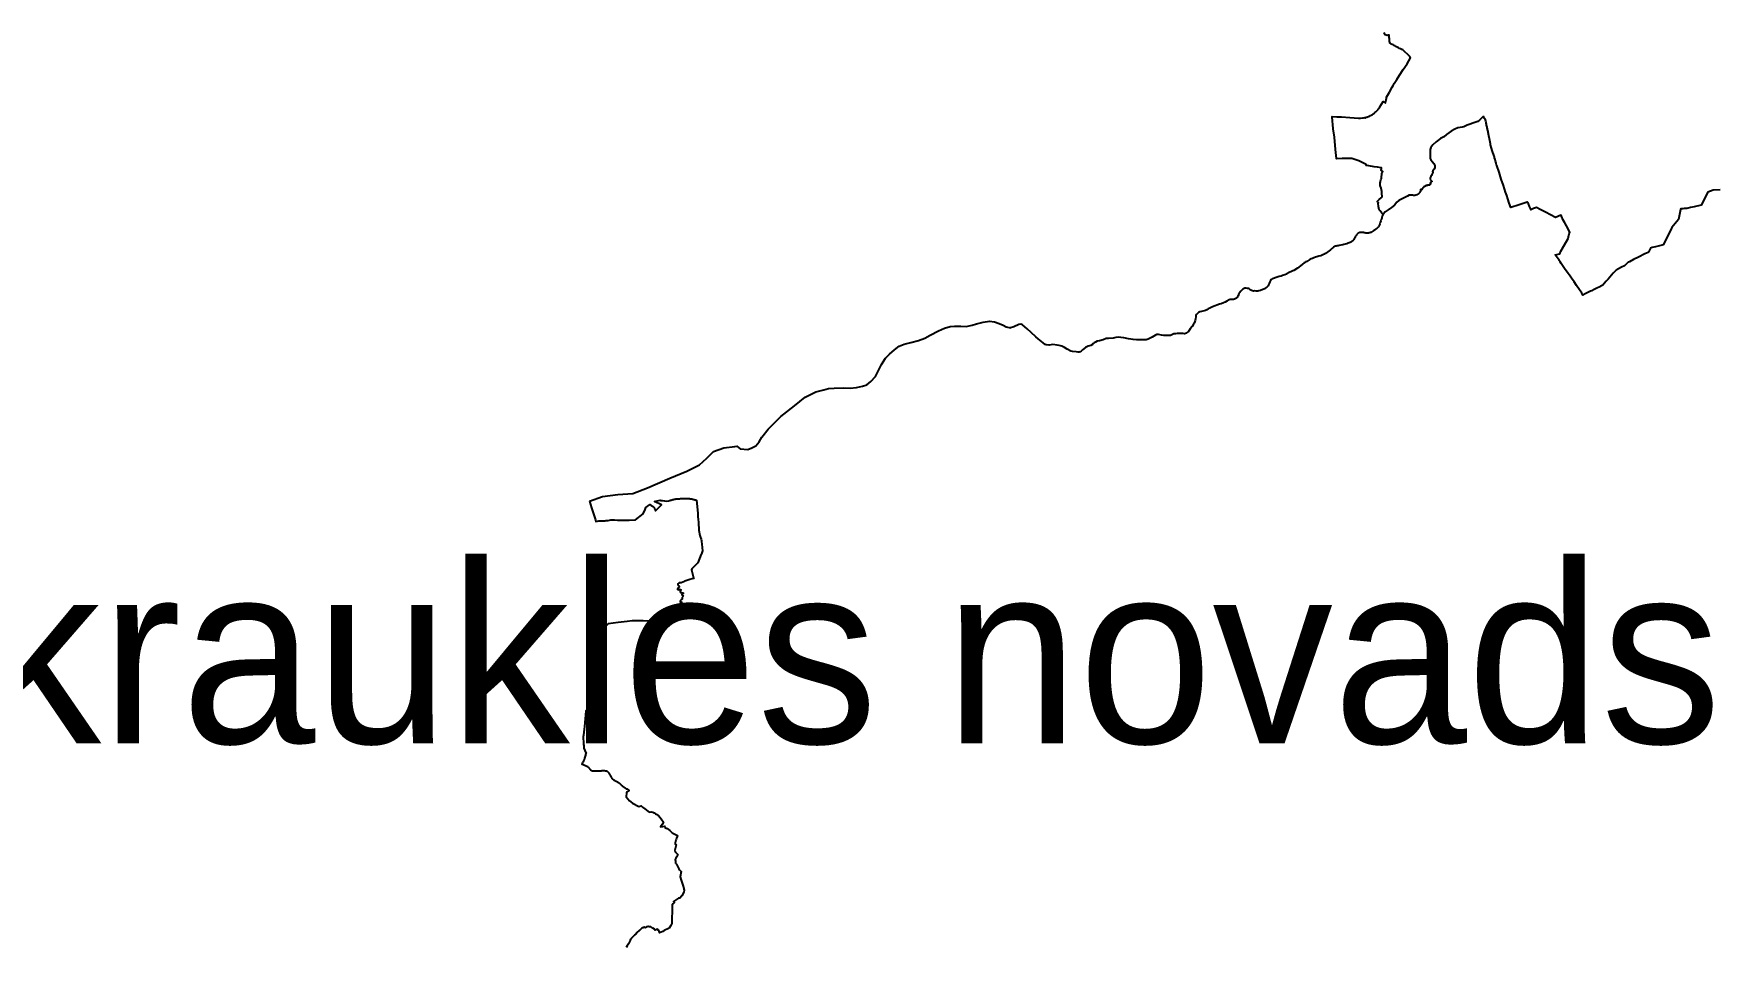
# Model space of a CAD drawing. Extents: x 293476 to 779698, y 145469 to 460400.
# Drawn here: x 579622 to 628277, y 257918 to 284280 of the extents above; entities that cross this region are included whole.
import ezdxf

# ---------------------------------------------------------------- set-up
doc = ezdxf.new("R2010")
doc.units = 0
doc.layers.add('Level 25', color=7, linetype='Continuous')
doc.layers.add('Level 57', color=7, linetype='Continuous')

msp = doc.modelspace()

# ---------------------------------------------------------------- linework, layer by layer
at = {"layer": 'Level 25'}
for points in [[(618574, 279073), (618542, 279092), (618535, 279102), (618486, 279167), (618478, 279178), (618455, 279200), (618444, 279297), (618433, 279395), (618437, 279398), (618422, 279419), (618407, 279440), (618411, 279443), (618414, 279445), (618463, 279492), (618520, 279543), (618524, 279551), (618533, 279562), (618543, 279574), (618543, 279583), (618543, 279591), (618538, 279658), (618532, 279724), (618524, 279774), (618515, 279823), (618484, 279904), (618493, 280001), (618501, 279998), (618497, 280025), (618509, 280065), (618518, 280080), (618524, 280104), (618528, 280127), (618528, 280139), (618526, 280149), (618529, 280170), (618535, 280205), (618537, 280229), (618534, 280246), (618537, 280250), (618569, 280301), (618524, 280336), (618519, 280337), (618522, 280349), (618524, 280368), (618527, 280407), (618522, 280408), (618413, 280425), (618312, 280441), (618267, 280448), (618101, 280475), (618086, 280480), (618093, 280499), (618082, 280504), (617871, 280608), (617782, 280640), (617666, 280678), (617523, 280681), (617395, 280678), (617230, 280669), (617227, 280680), (617197, 280937), (617168, 281297), (617136, 281535), (617134, 281541), (617134, 281545), (617101, 281876), (617103, 281890), (617236, 281884), (617369, 281879), (617615, 281863), (617861, 281846), (617917, 281848), (617974, 281849), (618009, 281853), (618045, 281858), (618047, 281858), (618049, 281859), (618051, 281852), (618052, 281845), (618057, 281851), (618062, 281858), (618064, 281860), (618067, 281862), (618069, 281863), (618072, 281864), (618073, 281865), (618075, 281865), (618089, 281870), (618103, 281874), (618125, 281881), (618147, 281889), (618179, 281903), (618211, 281918), (618222, 281925), (618233, 281931), (618250, 281941), (618266, 281951), (618285, 281964), (618304, 281978), (618312, 281984), (618321, 281991), (618333, 282002), (618346, 282013), (618357, 282023), (618368, 282033), (618374, 282038), (618380, 282044), (618386, 282050), (618392, 282057), (618393, 282057), (618393, 282058), (618410, 282077), (618428, 282097), (618430, 282099), (618482, 282172), (618571, 282328), (618631, 282290), (618636, 282289), (618641, 282287), (618646, 282310), (618652, 282332), (618661, 282376), (618670, 282421), (618671, 282423), (618672, 282426), (618673, 282427), (618675, 282429), (618674, 282438), (618673, 282448), (618754, 282591), (618836, 282734), (618867, 282787), (618897, 282840), (618973, 282960), (619049, 283080), (619156, 283247), (619264, 283414), (619315, 283498), (619367, 283583), (619354, 283602), (619342, 283621), (619138, 283815), (619112, 283823), (619096, 283829), (619093, 283830), (619074, 283841), (619042, 283858), (619013, 283874), (618996, 283882), (618983, 283889), (618960, 283901), (618935, 283915), (618910, 283928), (618885, 283941), (618860, 283956), (618836, 283969), (618809, 283982), (618782, 283998), (618765, 284010), (618764, 284013), (618763, 284017), (618759, 284064), (618758, 284082), (618757, 284101), (618757, 284117), (618755, 284143), (618753, 284171), (618751, 284195), (618750, 284215), (618749, 284217), (618753, 284218), (618747, 284240), (618719, 284236), (618690, 284232), (618635, 284244), (618607, 284317)], [(621475, 281897), (621360, 281788), (621310, 281750), (621248, 281726), (621002, 281642), (620901, 281595), (620857, 281582), (620793, 281578), (620734, 281568), (620646, 281529), (620539, 281470), (620406, 281369), (620326, 281309), (620234, 281253), (620106, 281165), (620007, 281078), (619952, 281000), (619938, 280968), (619932, 280943), (619930, 280856), (619928, 280757), (619928, 280683), (619950, 280638), (620002, 280580), (620040, 280532), (620065, 280480), (620065, 280421), (620050, 280372), (620009, 280320), (620000, 280304), (620020, 280290), (620021, 280289), (620013, 280276), (620002, 280257), (619983, 280217), (619969, 280189), (619948, 280157), (619939, 280140), (619934, 280130), (619931, 280120), (619930, 280112), (619931, 280099), (619932, 280093), (619936, 280076), (619940, 280067), (619941, 280063), (619948, 280052), (619953, 280046), (619964, 280038), (619970, 280035), (619973, 280031), (619974, 280026), (619974, 280023), (619976, 280022), (619979, 280022), (619981, 280021), (619982, 280018), (619981, 280015), (619980, 280013), (619976, 280007), (619972, 280003), (619963, 279999), (619958, 279997), (619954, 279995), (619950, 279992), (619947, 279989), (619944, 279987), (619944, 279985), (619943, 279985), (619944, 279982), (619945, 279981), (619947, 279979), (619948, 279976), (619946, 279973), (619943, 279971), (619940, 279969), (619936, 279966), (619936, 279964), (619935, 279960), (619937, 279957), (619940, 279952), (619939, 279949), (619939, 279945), (619940, 279941), (619939, 279939), (619938, 279935), (619936, 279931), (619932, 279927), (619926, 279923), (619921, 279920), (619918, 279918), (619916, 279917), (619913, 279914), (619903, 279914), (619897, 279916), (619894, 279916), (619889, 279915), (619880, 279912), (619870, 279912), (619863, 279910), (619860, 279908), (619859, 279908), (619858, 279905), (619858, 279903), (619855, 279901), (619851, 279901), (619839, 279897), (619835, 279896), (619829, 279896), (619822, 279894), (619818, 279894), (619815, 279897), (619811, 279899), (619808, 279899), (619804, 279896), (619797, 279892), (619801, 279884), (619799, 279883), (619794, 279883), (619790, 279879), (619785, 279878), (619781, 279874), (619778, 279872), (619775, 279873), (619773, 279871), (619771, 279872), (619770, 279875), (619767, 279876), (619763, 279877), (619761, 279876), (619761, 279873), (619759, 279868), (619758, 279862), (619758, 279858), (619752, 279854), (619748, 279851), (619741, 279849), (619734, 279843), (619726, 279832), (619723, 279828), (619719, 279825), (619707, 279813), (619705, 279811), (619695, 279785), (619692, 279780), (619653, 279786), (619654, 279747), (619649, 279724), (619636, 279702), (619617, 279680), (619601, 279667), (619575, 279646), (619550, 279632), (619516, 279619), (619485, 279613), (619452, 279609), (619420, 279618), (619375, 279625), (619322, 279619), (619275, 279596), (619219, 279567), (619107, 279509), (619029, 279468), (618973, 279416), (618902, 279330), (618819, 279263), (618717, 279197), (618635, 279139), (618581, 279086), (618574, 279073)], [(628307, 279780), (628101, 279763), (627942, 279709), (627855, 279530), (627849, 279516), (627756, 279331), (627554, 279286), (627446, 279262), (627381, 279247), (627341, 279236), (627302, 279236), (627280, 279233), (627262, 279232), (627229, 279228), (627221, 279227), (627174, 279223), (627159, 279214), (627157, 279206), (627100, 278922), (626909, 278687), (626900, 278668), (626809, 278489), (626660, 278189), (626624, 278177), (626432, 278130), (626344, 278108), (626294, 278089), (626237, 277976), (626225, 277971), (626126, 277927), (625943, 277835), (625800, 277763), (625681, 277702), (625658, 277690), (625646, 277685), (625629, 277672), (625537, 277586), (625458, 277545), (625369, 277498), (625297, 277462), (625215, 277368), (625069, 277200), (625016, 277140), (624955, 277069), (624912, 277020), (624896, 277010), (624811, 276970), (624758, 276945), (624663, 276899), (624597, 276865), (624561, 276847), (624405, 276771), (624342, 276740), (624317, 276778), (624305, 276796), (624154, 277017), (624086, 277119), (624013, 277224), (623951, 277313), (623942, 277327), (623919, 277358), (623814, 277505), (623715, 277651), (623685, 277695), (623654, 277739), (623652, 277743), (623595, 277824), (623538, 277904), (623675, 277929), (623703, 278009), (623732, 278057), (623741, 278075), (623911, 278373), (623923, 278418), (623946, 278502), (623964, 278554), (623866, 278736), (623818, 278819), (623763, 278916), (623728, 278997), (623706, 279040), (623549, 278977), (623406, 279055), (623258, 279132), (623218, 279147), (623111, 279208), (623004, 279269), (622919, 279234), (622835, 279200), (622834, 279209), (622833, 279218), (622802, 279294), (622771, 279370), (622755, 279397), (622738, 279424), (622737, 279424), (622735, 279424), (622496, 279346), (622257, 279267), (622215, 279391), (622173, 279515), (622172, 279517), (622171, 279518), (622140, 279614), (622109, 279709), (622047, 279898), (621985, 280087), (621922, 280281), (621859, 280475), (621855, 280481), (621851, 280487), (621834, 280544), (621817, 280601), (621804, 280652), (621791, 280703), (621785, 280726), (621778, 280750), (621726, 280914), (621706, 280976), (621675, 281071), (621672, 281100), (621643, 281247), (621626, 281337), (621625, 281345), (621624, 281352), (621619, 281375), (621614, 281397), (621608, 281427), (621602, 281456), (621595, 281486), (621588, 281516), (621584, 281539), (621579, 281562), (621573, 281587), (621568, 281612), (621562, 281640), (621556, 281668), (621550, 281698), (621544, 281728), (621539, 281748), (621525, 281794), (621486, 281841), (621475, 281897)], [(618574, 279073), (618565, 279058), (618557, 279038), (618549, 279017), (618545, 279005), (618541, 278992), (618537, 278975), (618533, 278957), (618519, 278917), (618505, 278877), (618490, 278834), (618475, 278792), (618465, 278768), (618456, 278744), (618447, 278729), (618439, 278714), (618429, 278699), (618418, 278685), (618403, 278669), (618387, 278654), (618363, 278637), (618340, 278620), (618309, 278603), (618279, 278585), (618249, 278567), (618219, 278549), (618204, 278542), (618188, 278534), (618171, 278530), (618154, 278525), (618134, 278524), (618114, 278522), (618094, 278525), (618073, 278529), (618050, 278532), (618027, 278536), (618003, 278540), (617979, 278544), (617958, 278547), (617938, 278549), (617917, 278547), (617897, 278545), (617858, 278528), (617840, 278512), (617821, 278496), (617807, 278477), (617792, 278458), (617781, 278439), (617770, 278419), (617755, 278393), (617740, 278367), (617725, 278343), (617709, 278320), (617696, 278306), (617684, 278293), (617671, 278283), (617659, 278273), (617639, 278264), (617620, 278254), (617592, 278244), (617565, 278233), (617522, 278221), (617478, 278208), (617443, 278199), (617408, 278190), (617355, 278181), (617302, 278172), (617273, 278164), (617255, 278159), (617244, 278156), (617222, 278151), (617200, 278146), (617174, 278137), (617159, 278128), (617144, 278119), (617120, 278100), (617096, 278081), (617075, 278063), (617054, 278046), (617018, 278018), (616982, 277990), (616946, 277964), (616910, 277938), (616896, 277928), (616882, 277919), (616856, 277906), (616814, 277890), (616773, 277875), (616718, 277858), (616664, 277842), (616620, 277828), (616575, 277815), (616534, 277798), (616492, 277780), (616461, 277762), (616429, 277745), (616400, 277728), (616371, 277712), (616341, 277695), (616312, 277678), (616299, 277668), (616249, 277632), (616188, 277584), (616102, 277515), (615993, 277451), (615966, 277438), (615930, 277422), (615863, 277386), (615797, 277349), (615786, 277344), (615737, 277322), (615672, 277300), (615628, 277286), (615574, 277270), (615491, 277241), (615408, 277220)], [(615408, 277220), (615367, 277203), (615346, 277189), (615325, 277160), (615304, 277124), (615280, 277072), (615263, 277031), (615251, 277007), (615226, 276979), (615197, 276953), (615153, 276923), (615036, 276872), (614988, 276860), (614955, 276856), (614910, 276855), (614861, 276859), (614828, 276856), (614801, 276859), (614776, 276867), (614734, 276894), (614706, 276916), (614687, 276927), (614663, 276933), (614618, 276939), (614585, 276939), (614561, 276930), (614525, 276905), (614465, 276853), (614425, 276807), (614410, 276784), (614388, 276721), (614375, 276691), (614358, 276668), (614339, 276652), (614306, 276627), (614282, 276617), (614257, 276610), (614224, 276609), (614187, 276612), (614159, 276609), (614131, 276601), (614058, 276561), (614012, 276531), (613970, 276511), (613896, 276487), (613851, 276472), (613647, 276396), (613571, 276362), (613526, 276340), (613486, 276317), (613447, 276292), (613412, 276279), (613373, 276273), (613328, 276266), (613284, 276252), (613246, 276231), (613214, 276208), (613187, 276182), (613168, 276148), (613163, 276107), (613162, 276056), (613153, 276007), (613131, 275950), (613117, 275926), (613099, 275898), (613061, 275834), (613006, 275760), (612953, 275688), (612929, 275664), (612896, 275641), (612867, 275628), (612836, 275624), (612800, 275628), (612762, 275634), (612696, 275633), (612633, 275626), (612579, 275620), (612530, 275616), (612490, 275601), (612453, 275583), (612433, 275573), (612410, 275569), (612366, 275572), (612300, 275572), (612241, 275573), (612180, 275584), (612093, 275603), (612065, 275604), (612037, 275599), (612007, 275584), (611908, 275523), (611791, 275469), (611731, 275448), (611636, 275444), (611527, 275448), (611453, 275447), (611356, 275455), (611221, 275476), (611092, 275504), (611000, 275519), (610932, 275522), (610856, 275514), (610782, 275499), (610650, 275490), (610580, 275484), (610497, 275451), (610390, 275418), (610319, 275404), (610272, 275384), (610236, 275362), (610208, 275339), (610183, 275310), (610139, 275283), (610097, 275271), (610062, 275260), (610025, 275244), (609985, 275225), (609898, 275159), (609859, 275124), (609825, 275101), (609802, 275093), (609768, 275090), (609710, 275099), (609609, 275113), (609564, 275124), (609453, 275175), (609374, 275225)], [(602430, 274005), (602569, 274040), (602724, 274053), (602999, 274058), (603188, 274053), (603372, 274072), (603545, 274107), (603672, 274150), (603785, 274241), (603925, 274391), (604011, 274566), (604095, 274738), (604207, 274916), (604325, 275036), (604467, 275157), (604602, 275260), (604752, 275324), (604944, 275373), (605160, 275427), (605346, 275496), (605499, 275577), (605741, 275707), (605911, 275781), (606080, 275828), (606201, 275840), (606387, 275840), (606540, 275835), (606707, 275872), (606832, 275911), (607033, 275958), (607215, 275987), (607352, 275970), (607492, 275921), (607603, 275872), (607694, 275820), (607819, 275798)], [(609374, 275225), (609303, 275264), (609226, 275284), (609164, 275293), (609040, 275312), (608931, 275296), (608851, 275306), (608823, 275315), (608764, 275357), (608617, 275479), (608545, 275530), (608411, 275655), (608301, 275762), (608169, 275880), (608114, 275897), (608055, 275892), (607911, 275819), (607882, 275808), (607819, 275798)], [(595662, 270795), (596040, 270928), (596483, 270981), (596912, 271014), (597339, 271174), (597980, 271452), (598475, 271657), (598838, 271842), (599056, 272034), (599241, 272227), (599545, 272326), (599856, 272373), (599914, 272376), (600019, 272299), (600231, 272285), (600350, 272331), (600470, 272386), (600562, 272506), (600640, 272640), (600819, 272866), (601189, 273230), (601582, 273541), (601893, 273797), (602196, 273942), (602430, 274005)], [(595662, 270795), (595720, 270601), (595741, 270545), (595762, 270488), (595791, 270396), (595819, 270306), (595836, 270257), (595853, 270208), (595896, 270215), (595939, 270222), (595977, 270224), (596015, 270226), (596105, 270228), (596141, 270231), (596201, 270236), (596277, 270249), (596391, 270248), (596474, 270239), (596594, 270244), (596715, 270242), (596769, 270239), (596811, 270242), (596981, 270251), (596991, 270251), (597218, 270425), (597268, 270547), (597294, 270607), (597393, 270686), (597406, 270696), (597449, 270665), (597487, 270647), (597506, 270633), (597519, 270619), (597529, 270609), (597535, 270598), (597540, 270587), (597542, 270569), (597551, 270556), (597566, 270536), (597566, 270517), (597607, 270555), (597746, 270685), (597538, 270782), (597622, 270803), (597707, 270823), (597720, 270815), (597770, 270807), (597832, 270801), (597883, 270796), (597946, 270798), (597953, 270801), (597968, 270806), (597983, 270811), (598001, 270816), (598020, 270821), (598038, 270826), (598056, 270831), (598075, 270836), (598093, 270841), (598111, 270845), (598129, 270849), (598146, 270852), (598162, 270855), (598179, 270857), (598197, 270859), (598215, 270861), (598222, 270861), (598232, 270862), (598251, 270863), (598273, 270863), (598284, 270864), (598307, 270864), (598319, 270864), (598331, 270864), (598342, 270865), (598354, 270865), (598365, 270865), (598376, 270865), (598387, 270865), (598407, 270866), (598426, 270866), (598439, 270866), (598452, 270866), (598469, 270867), (598487, 270867), (598504, 270866), (598521, 270866), (598539, 270865), (598544, 270864), (598553, 270864), (598567, 270862), (598577, 270861), (598591, 270860), (598606, 270857), (598622, 270855), (598638, 270851), (598655, 270848), (598672, 270843), (598689, 270839), (598706, 270834), (598722, 270829), (598737, 270823), (598752, 270818), (598753, 270817), (598788, 270449), (598797, 270338), (598803, 270274), (598813, 270173), (598817, 269956), (598852, 269799), (598856, 269769), (598887, 269693), (598894, 269650), (598894, 269645), (598895, 269625), (598907, 269547), (598932, 269357), (598896, 269271), (598892, 269263), (598791, 269013), (598623, 268835), (598607, 268809), (598668, 268582), (598675, 268559), (598627, 268549), (598559, 268530), (598422, 268480), (598404, 268474), (598308, 268439), (598290, 268433), (598257, 268430), (598241, 268425), (598220, 268409), (598215, 268393), (598213, 268379), (598227, 268367), (598242, 268349), (598254, 268332), (598254, 268320), (598253, 268311), (598240, 268297), (598223, 268288), (598212, 268278), (598206, 268266), (598205, 268258), (598207, 268247), (598214, 268239), (598225, 268237), (598242, 268239), (598257, 268244), (598274, 268248), (598286, 268246), (598297, 268239), (598299, 268225), (598295, 268213), (598291, 268203), (598285, 268191), (598282, 268177), (598285, 268164), (598290, 268155), (598303, 268151), (598318, 268151), (598350, 268148), (598365, 268144), (598373, 268135), (598374, 268127), (598354, 268121), (598345, 268116), (598336, 268110), (598331, 268100), (598330, 268093), (598334, 268085), (598344, 268079), (598352, 268078), (598360, 268074), (598364, 268065), (598365, 268053), (598361, 268041), (598351, 268033), (598346, 268027), (598344, 268021), (598342, 268006), (598342, 267994), (598342, 267978), (598337, 267964), (598326, 267953), (598312, 267944), (598298, 267934), (598285, 267916), (598281, 267907), (598285, 267891), (598288, 267886), (598294, 267884), (598300, 267888), (598311, 267888), (598316, 267888), (598321, 267882), (598324, 267874), (598322, 267866), (598316, 267858), (598298, 267847), (598283, 267837), (598273, 267823), (598268, 267816), (598268, 267804), (598276, 267797), (598288, 267792), (598294, 267789), (598300, 267783), (598302, 267775), (598296, 267766), (598290, 267758), (598282, 267748), (598276, 267742), (598269, 267736), (598266, 267736), (598258, 267740), (598247, 267747), (598235, 267750), (598225, 267747), (598221, 267743), (598223, 267738), (598229, 267731), (598235, 267723), (598236, 267722), (598240, 267711), (598238, 267701), (598231, 267690), (598222, 267679), (598221, 267668), (598226, 267654), (598231, 267638), (598237, 267624), (598233, 267619), (598225, 267617), (598208, 267617), (598191, 267615), (598174, 267609), (598166, 267600), (598160, 267591), (598158, 267581), (598160, 267568), (598163, 267555), (598162, 267542), (598146, 267527), (598115, 267497), (598071, 267472), (598017, 267439), (597982, 267349), (597867, 267318), (597798, 267303), (597709, 267313), (597448, 267342), (597385, 267334), (597339, 267331), (597211, 267335), (596897, 267341), (596749, 267323), (596670, 267311), (596494, 267292), (596201, 267253), (596194, 267242), (596118, 267169), (596116, 267162), (596014, 267065), (596008, 267059), (596012, 266907), (596017, 266736), (596017, 266631), (596029, 266548), (596032, 266383), (596032, 266327), (596039, 266169), (596041, 266120), (596041, 266112), (596041, 266107), (596047, 266073), (596072, 265968), (596090, 265894), (596135, 265731), (596135, 265726), (596135, 265721), (596135, 265702), (596135, 265684), (596137, 265680), (596133, 265670), (596129, 265661), (596128, 265652), (596114, 265649), (596100, 265646), (596098, 265634), (596096, 265622), (596093, 265606), (596091, 265590), (596088, 265574), (596085, 265559), (596079, 265534), (596079, 265527), (596090, 265507), (596097, 265487), (596102, 265472), (596102, 265460), (596099, 265446), (596095, 265440), (596090, 265435), (596086, 265426), (596088, 265416), (596091, 265405), (596091, 265397), (596091, 265379), (596085, 265356), (596074, 265331), (596060, 265319), (596055, 265303), (596060, 265292), (596072, 265278), (596081, 265266), (596084, 265257), (596083, 265244), (596076, 265229), (596068, 265208), (596058, 265181), (596051, 265168), (596036, 265141), (596020, 265111), (596003, 265099), (595980, 265094), (595963, 265097), (595943, 265096), (595927, 265094), (595877, 265068), (595858, 265056), (595838, 265043), (595833, 265038), (595831, 265032), (595829, 265022), (595829, 265017), (595840, 264997), (595843, 264956), (595843, 264951), (595839, 264943), (595835, 264934), (595832, 264926), (595829, 264917), (595816, 264902), (595793, 264872), (595770, 264843), (595751, 264829), (595742, 264824), (595710, 264811), (595686, 264802), (595668, 264788), (595643, 264768), (595621, 264755), (595611, 264750), (595601, 264746), (595578, 264745), (595555, 264745), (595557, 264738), (595537, 264512), (595517, 264285), (595511, 264213), (595490, 264043), (595486, 263988), (595481, 263934), (595481, 263928), (595480, 263923), (595481, 263919), (595488, 263864), (595492, 263814), (595496, 263765), (595498, 263744), (595502, 263705), (595505, 263665), (595531, 263598), (595557, 263532)], [(595557, 263532), (595562, 263533), (595566, 263535), (595558, 263506), (595552, 263483), (595546, 263460), (595537, 263431), (595529, 263400), (595521, 263373), (595517, 263359), (595515, 263349), (595511, 263338), (595503, 263314), (595500, 263306), (595495, 263295), (595481, 263270), (595468, 263246), (595454, 263219), (595444, 263202), (595478, 263189), (595586, 263146), (595595, 263143), (595611, 263129), (595640, 263104), (595642, 263102), (595648, 263095), (595659, 263083), (595661, 263081), (595669, 263071), (595689, 263045), (595697, 263037), (595713, 263026), (595734, 263011), (595738, 263009), (595744, 263007), (595749, 263007), (595765, 263006), (595855, 263012), (595889, 263014), (595932, 263014), (595990, 263013), (595999, 263014), (596022, 263016), (596039, 263019), (596063, 263019), (596104, 263015), (596122, 263012), (596133, 263010), (596153, 263009), (596158, 263007), (596174, 262998), (596181, 262992), (596206, 262970), (596216, 262960), (596220, 262953), (596224, 262943), (596225, 262940), (596229, 262933), (596233, 262927), (596237, 262921), (596240, 262917), (596245, 262909), (596250, 262899), (596255, 262892), (596257, 262889), (596258, 262886), (596262, 262880), (596265, 262875), (596267, 262871), (596270, 262866), (596274, 262858), (596278, 262852), (596280, 262848), (596282, 262845), (596287, 262836), (596290, 262832), (596294, 262826), (596295, 262823), (596298, 262819), (596301, 262813), (596304, 262810), (596308, 262802), (596311, 262797), (596313, 262794), (596313, 262793), (596317, 262787), (596318, 262785), (596324, 262780), (596328, 262775), (596335, 262770), (596338, 262768), (596346, 262763), (596349, 262761), (596357, 262756), (596361, 262754), (596374, 262746), (596380, 262742), (596393, 262735), (596398, 262732), (596404, 262728), (596418, 262720), (596434, 262711), (596444, 262705), (596447, 262703), (596457, 262699), (596461, 262696), (596473, 262690), (596478, 262687), (596485, 262683), (596490, 262679), (596495, 262677), (596501, 262673), (596507, 262670), (596511, 262667), (596521, 262661), (596524, 262658), (596533, 262650), (596550, 262633), (596559, 262624), (596564, 262618), (596567, 262615), (596577, 262606), (596581, 262601), (596591, 262593), (596597, 262588), (596603, 262583), (596616, 262572), (596621, 262569), (596626, 262565), (596632, 262561), (596639, 262556), (596644, 262552), (596649, 262548), (596650, 262547), (596654, 262545), (596660, 262541), (596668, 262535), (596672, 262533), (596678, 262529), (596685, 262523), (596691, 262519), (596695, 262517), (596706, 262510), (596711, 262506), (596715, 262503), (596722, 262498), (596727, 262495), (596735, 262487), (596739, 262491), (596785, 262457), (596808, 262441), (596751, 262402), (596734, 262379), (596734, 262373), (596727, 262259), (596824, 262146), (596909, 262078), (597091, 261980), (597153, 262003), (597197, 261962), (597259, 261910), (597348, 261843), (597383, 261813), (597444, 261826), (597487, 261820), (597494, 261819), (597531, 261795), (597568, 261770), (597608, 261747), (597634, 261733), (597661, 261719), (597733, 261625), (597804, 261531), (597760, 261463), (597715, 261394), (597780, 261404), (597844, 261413), (597848, 261366), (597880, 261355), (597911, 261344), (597980, 261284), (598048, 261224), (598201, 261144), (598193, 261119), (598192, 261118), (598177, 261070), (598164, 261026), (598157, 261009), (598160, 261008), (598138, 260936), (598140, 260889), (598171, 260876), (598147, 260798), (598124, 260721), (598140, 260676), (598175, 260636), (598211, 260595), (598180, 260521), (598160, 260485), (598140, 260449), (598145, 260399), (598150, 260349), (598172, 260312), (598195, 260276), (598213, 260239), (598231, 260202), (598248, 260178), (598265, 260153), (598314, 260106), (598285, 259951), (598314, 259854), (598323, 259827), (598331, 259800), (598358, 259709), (598385, 259618), (598393, 259593), (598400, 259568), (598384, 259512), (598331, 259403), (598277, 259339), (598235, 259335), (598087, 259237), (598106, 259218), (598122, 259207), (598090, 259182), (598081, 259175)], [(598081, 259175), (598064, 259163), (598048, 259152), (598048, 259054), (598047, 258901), (598045, 258805), (598046, 258703), (598043, 258608), (598011, 258549), (597963, 258467), (597906, 258439), (597863, 258420), (597821, 258398), (597783, 258378), (597736, 258355), (597688, 258337), (597682, 258354), (597681, 258384), (597673, 258395), (597663, 258405), (597642, 258416), (597639, 258428), (597619, 258438), (597612, 258432), (597594, 258429), (597572, 258414), (597564, 258414), (597555, 258429), (597540, 258439), (597496, 258474), (597469, 258492), (597434, 258504), (597390, 258508), (597382, 258512), (597372, 258515), (597363, 258516), (597355, 258517), (597331, 258510), (597313, 258507), (597306, 258499), (597294, 258491), (597276, 258482), (597271, 258483), (597266, 258488), (597259, 258489), (597250, 258497), (597243, 258495), (597233, 258495), (597203, 258480), (597192, 258475), (597175, 258466), (597161, 258455), (597123, 258414), (597117, 258411), (597111, 258405), (597103, 258400), (597030, 258344), (597010, 258321), (596999, 258292), (596993, 258289), (596987, 258280), (596980, 258281), (596969, 258270), (596941, 258247), (596894, 258197), (596871, 258167), (596863, 258154), (596844, 258121), (596839, 258110), (596819, 258073), (596788, 258014), (596757, 257962), (596725, 257910)]]:
    msp.add_lwpolyline(points, dxfattribs=at)

# ---------------------------------------------------------------- texts
at = {"layer": 'Level 57'}
msp.add_text('Aizkraukles novads', height=5200, dxfattribs=at).set_placement((568429, 263804))

doc.saveas('drawing.dxf')
